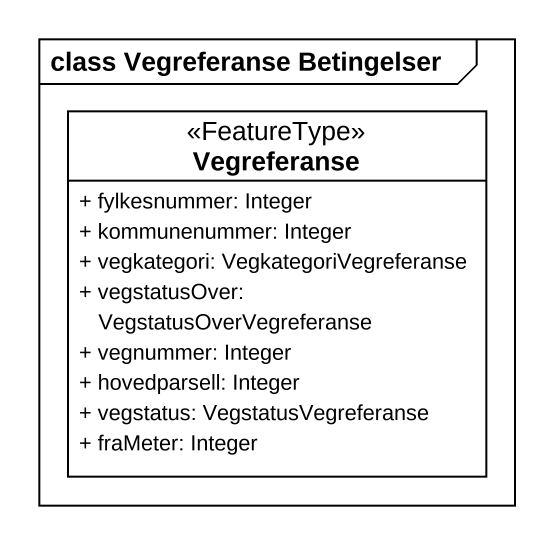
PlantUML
@startuml
mainframe class Vegreferanse Betingelser
hide circle
hide empty members
skinparam classAttributeIconSize 0
class Vegreferanse <<FeatureType>> {
  + fylkesnummer: Integer
  + kommunenummer: Integer
  + vegkategori: VegkategoriVegreferanse
  + vegstatusOver: VegstatusOverVegreferanse
  + vegnummer: Integer
  + hovedparsell: Integer
  + vegstatus: VegstatusVegreferanse
  + fraMeter: Integer
}
@enduml
